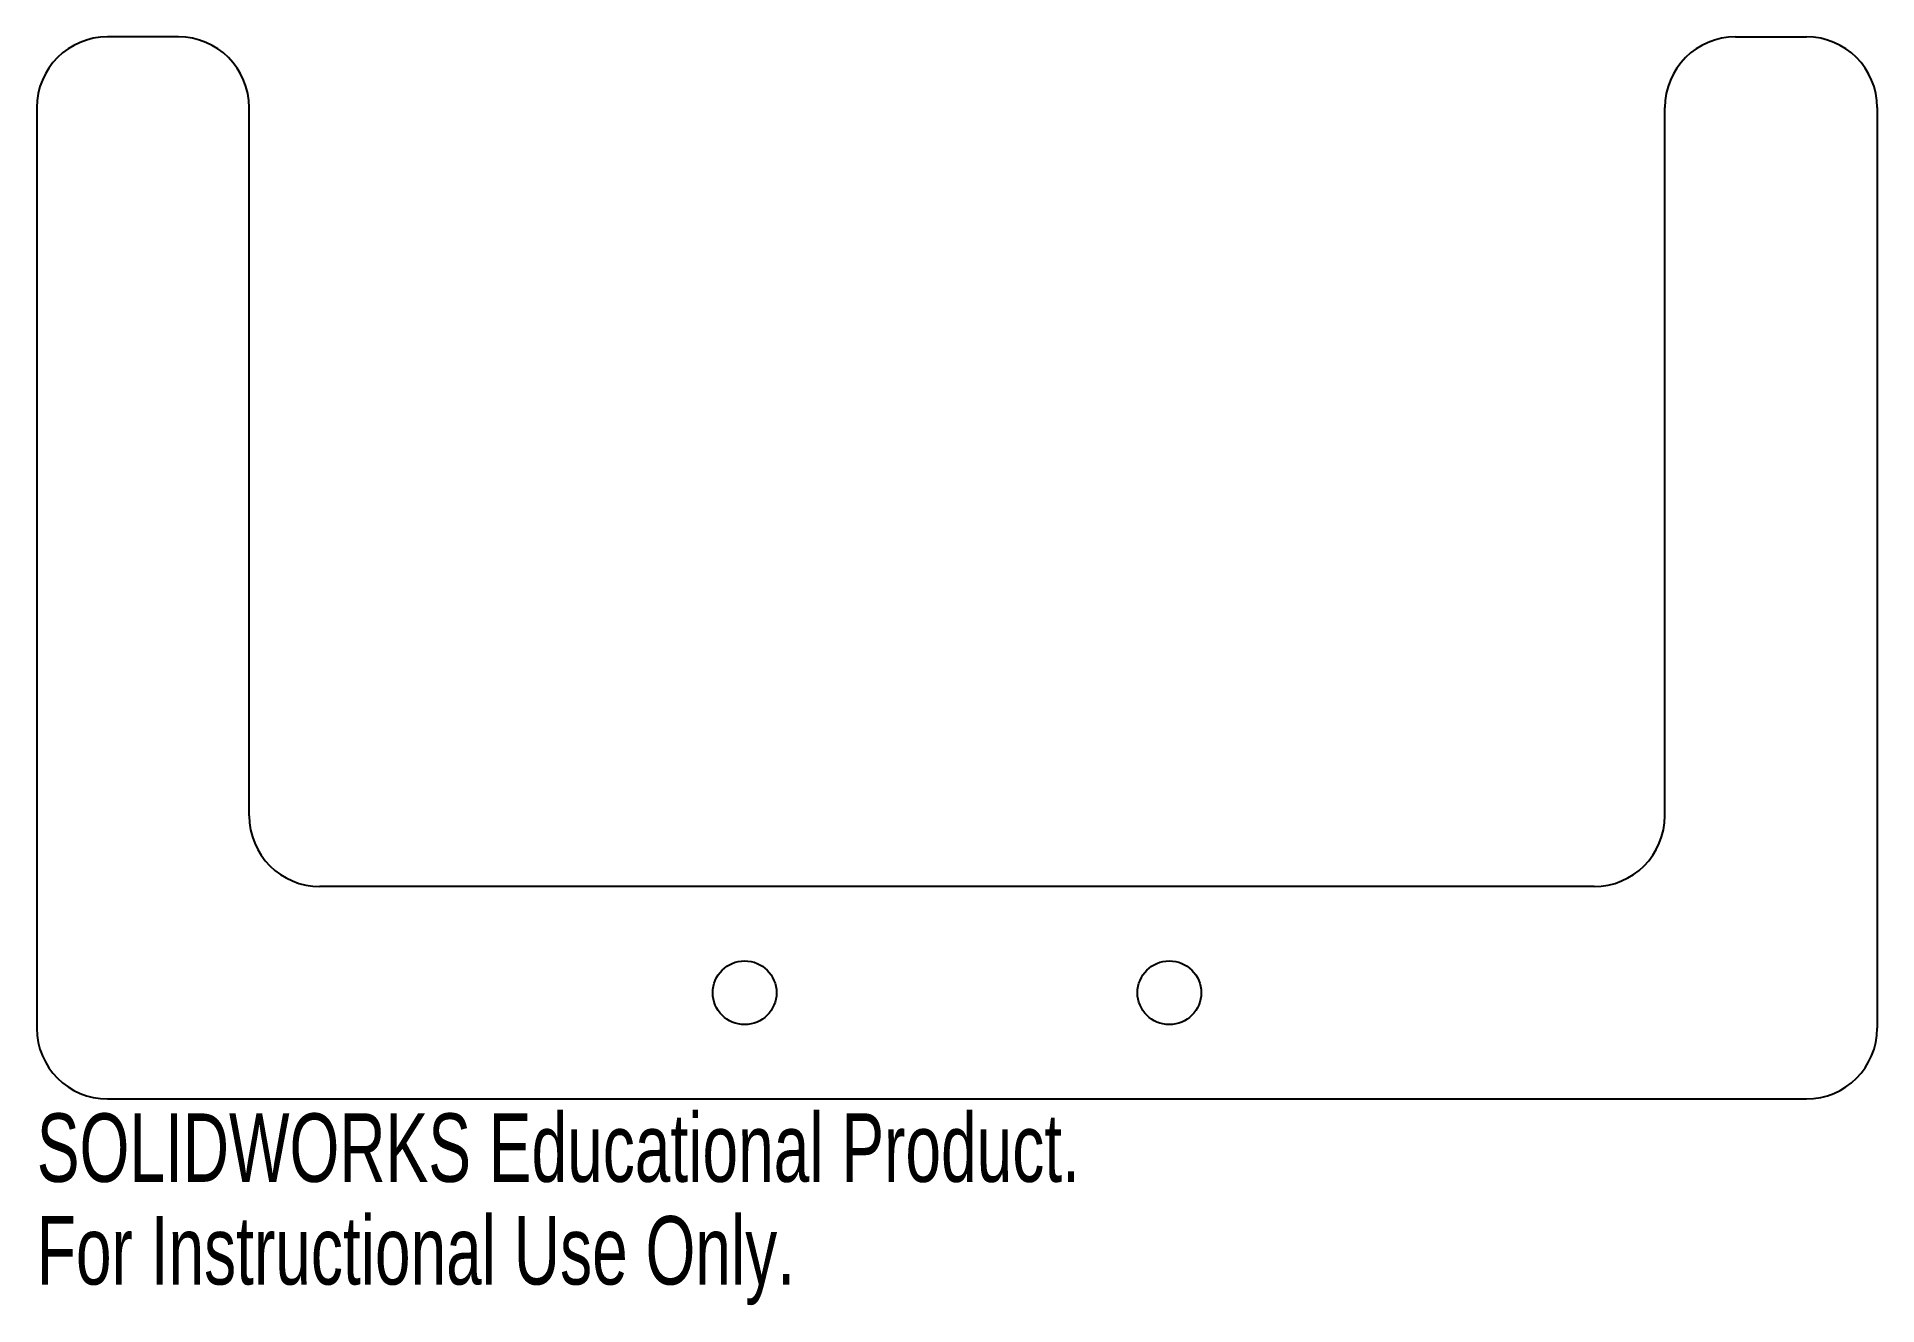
# Model space of a CAD drawing. Header units: millimetres. Extents: x -65 to 65, y -30 to 60.
import ezdxf

# ---------------------------------------------------------------- set-up
doc = ezdxf.new("R2010")
doc.units = ezdxf.units.MM
doc.styles.add('SLDTEXTSTYLE0', font='TXT', dxfattribs={"width": 0.7})

msp = doc.modelspace()

# ---------------------------------------------------------------- linework, layer by layer
at = {"color": 7, "linetype": 'Continuous', "lineweight": 25}
for p, q in [((-55, 60), (-60, 60)), ((55, 60), (60, 60)), ((-65, 55), (-65, -10)), ((-50, 5), (-50, 55)), ((50, 5), (50, 55)), ((65, 55), (65, -10)), ((45, 0), (-45, 0)), ((-60, -15), (60, -15))]:
    msp.add_line(p, q, dxfattribs=at)
for centre in [(-15, -7.5), (15, -7.5)]:
    msp.add_circle(centre, 2.25, dxfattribs=at)
for centre, start, end in [((-60, 55), 90, 180), ((-55, 55), 0, 90), ((55, 55), 90, 180), ((60, 55), 0, 90), ((-45, 5), 180, 270), ((45, 5), 270, 0), ((-60, -10), 180, 270), ((60, -10), 270, 0)]:
    msp.add_arc(centre, 5, start, end, dxfattribs=at)

# ---------------------------------------------------------------- texts
at = {"color": 7, "linetype": 'Continuous', "char_height": 4.8336, "attachment_point": 1, "style": 'SLDTEXTSTYLE0'}
for s, insert in [('SOLIDWORKS Educational Product.', (-65, -16.02)), ('For Instructional Use Only.', (-65, -23.27))]:
    msp.add_mtext(s, dxfattribs=dict(at, insert=insert))

doc.saveas('drawing.dxf')
